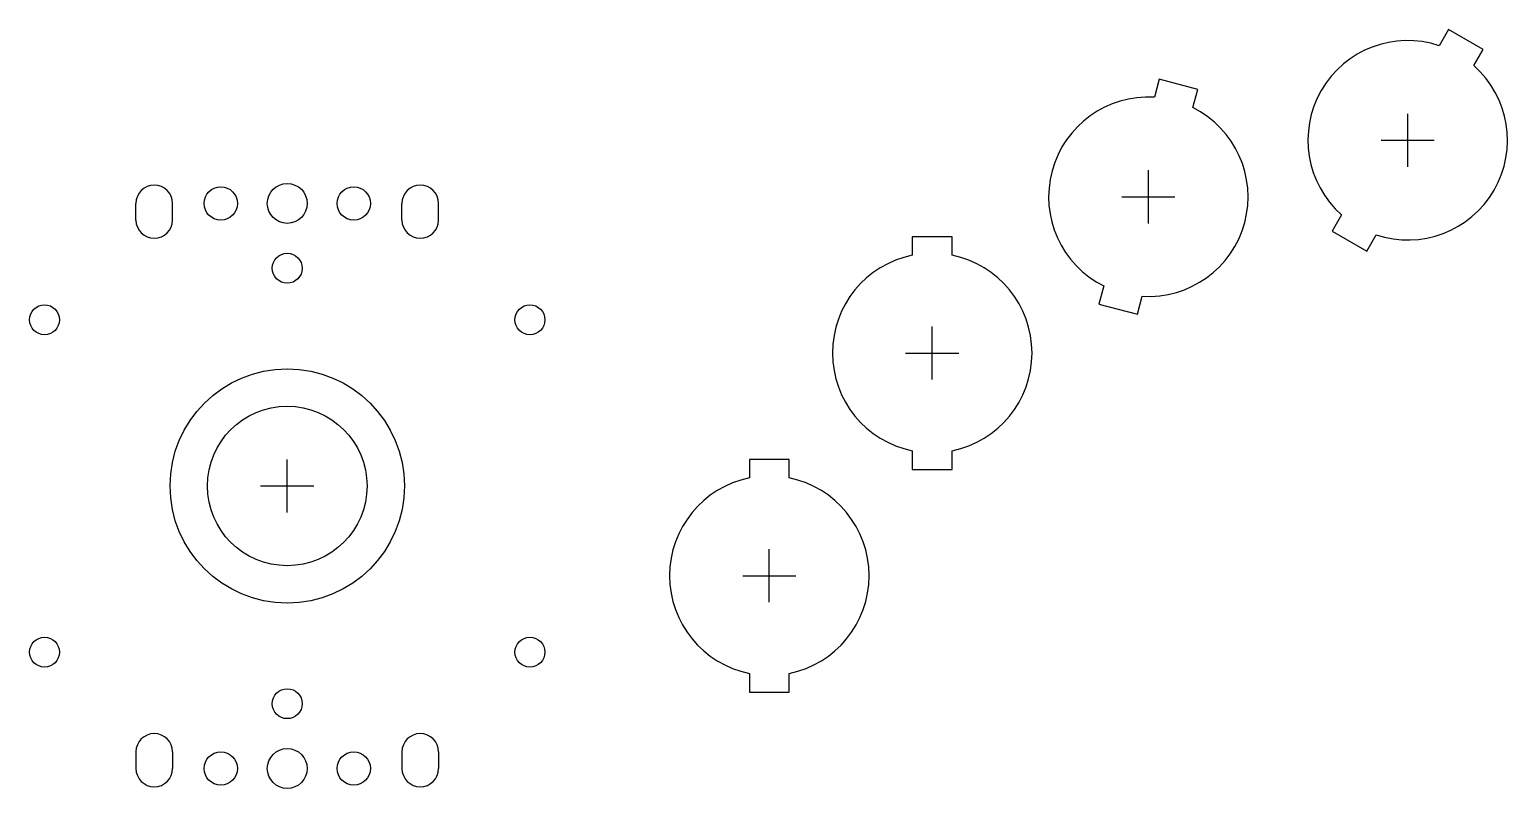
# Model space of a CAD drawing. Header units: millimetres. Extents: x -39 to 184, y -46 to 69.
import ezdxf

# ---------------------------------------------------------------- set-up
doc = ezdxf.new("R2010")
doc.units = ezdxf.units.MM
for name, color, linetype in [('BUTTONS', 1, 'Continuous'), ('GL_PLATE_HOLES', 2, 'Continuous'), ('JOYSTICK_BORE_24', 5, 'Continuous'), ('JOYSTICK_BORE_35.25', 3, 'Continuous'), ('REFERENCE', 8, 'Continuous')]:
    doc.layers.add(name, color=color, linetype=linetype)

msp = doc.modelspace()

# ---------------------------------------------------------------- linework, layer by layer
at = {"layer": 'BUTTONS'}
for points in [[(173.25, 66.23, 0.816497), (158.55, 40.77), (157.15, 38.34), (162.35, 35.34), (163.75, 37.77, 0.816497), (178.45, 63.23), (179.85, 65.66), (174.65, 68.66)], [(130.41, 58.47, 0.816497), (122.8, 30.08), (122.07, 27.37), (127.87, 25.82), (128.59, 28.53, 0.816497), (136.2, 56.92), (136.93, 59.63), (131.13, 61.18)], [(94, 34.7, 0.816497), (94, 5.3), (94, 2.5), (100, 2.5), (100, 5.3, 0.816497), (100, 34.7), (100, 37.5), (94, 37.5)], [(69.5, 1.2, 0.816497), (69.5, -28.2), (69.5, -31), (75.5, -31), (75.5, -28.2, 0.816497), (75.5, 1.2), (75.5, 4), (69.5, 4)]]:
    msp.add_lwpolyline(points, format="xyb", close=True, dxfattribs=at)
at = {"layer": 'GL_PLATE_HOLES'}
for p, q in [((-22.75, 40), (-22.75, 42.5)), ((-17.25, 40), (-17.25, 42.5)), ((17.25, 40), (17.25, 42.5)), ((22.75, 40), (22.75, 42.5)), ((-22.75, -40), (-22.75, -42.5)), ((-17.25, -40), (-17.25, -42.5)), ((17.25, -40), (17.25, -42.5)), ((22.75, -40), (22.75, -42.5))]:
    msp.add_line(p, q, dxfattribs=at)
for centre, radius in [((-10, 42.5), 2.5), ((0, 42.5), 3), ((10, 42.5), 2.5), ((0, 32.75), 2.25), ((-36.5, 25), 2.25), ((36.5, 25), 2.25), ((-36.5, -25), 2.25), ((36.5, -25), 2.25), ((0, -32.75), 2.25), ((-10, -42.5), 2.5), ((0, -42.5), 3), ((10, -42.5), 2.5)]:
    msp.add_circle(centre, radius, dxfattribs=at)
for centre, start, end in [((-20, 42.5), 0, 180), ((20, 42.5), 0, 180), ((-20, 40), 180, 360), ((20, 40), 180, 360), ((-20, -40), 0, 180), ((20, -40), 0, 180), ((-20, -42.5), -180, 0), ((20, -42.5), -180, 0)]:
    msp.add_arc(centre, 2.75, start, end, dxfattribs=at)
at = {"layer": 'JOYSTICK_BORE_24'}
msp.add_circle((0, 0), 12, dxfattribs=at)
at = {"layer": 'JOYSTICK_BORE_35.25'}
msp.add_circle((0, 0), 17.62, dxfattribs=at)
at = {"layer": 'REFERENCE'}
for p, q in [((168.5, 48), (168.5, 56)), ((164.5, 52), (172.5, 52)), ((129.5, 39.5), (129.5, 47.5)), ((125.5, 43.5), (133.5, 43.5)), ((97, 16), (97, 24)), ((93, 20), (101, 20)), ((0, -4), (0, 4)), ((-4, 0), (4, 0)), ((72.5, -17.5), (72.5, -9.5)), ((68.5, -13.5), (76.5, -13.5))]:
    msp.add_line(p, q, dxfattribs=at)

doc.saveas('drawing.dxf')
